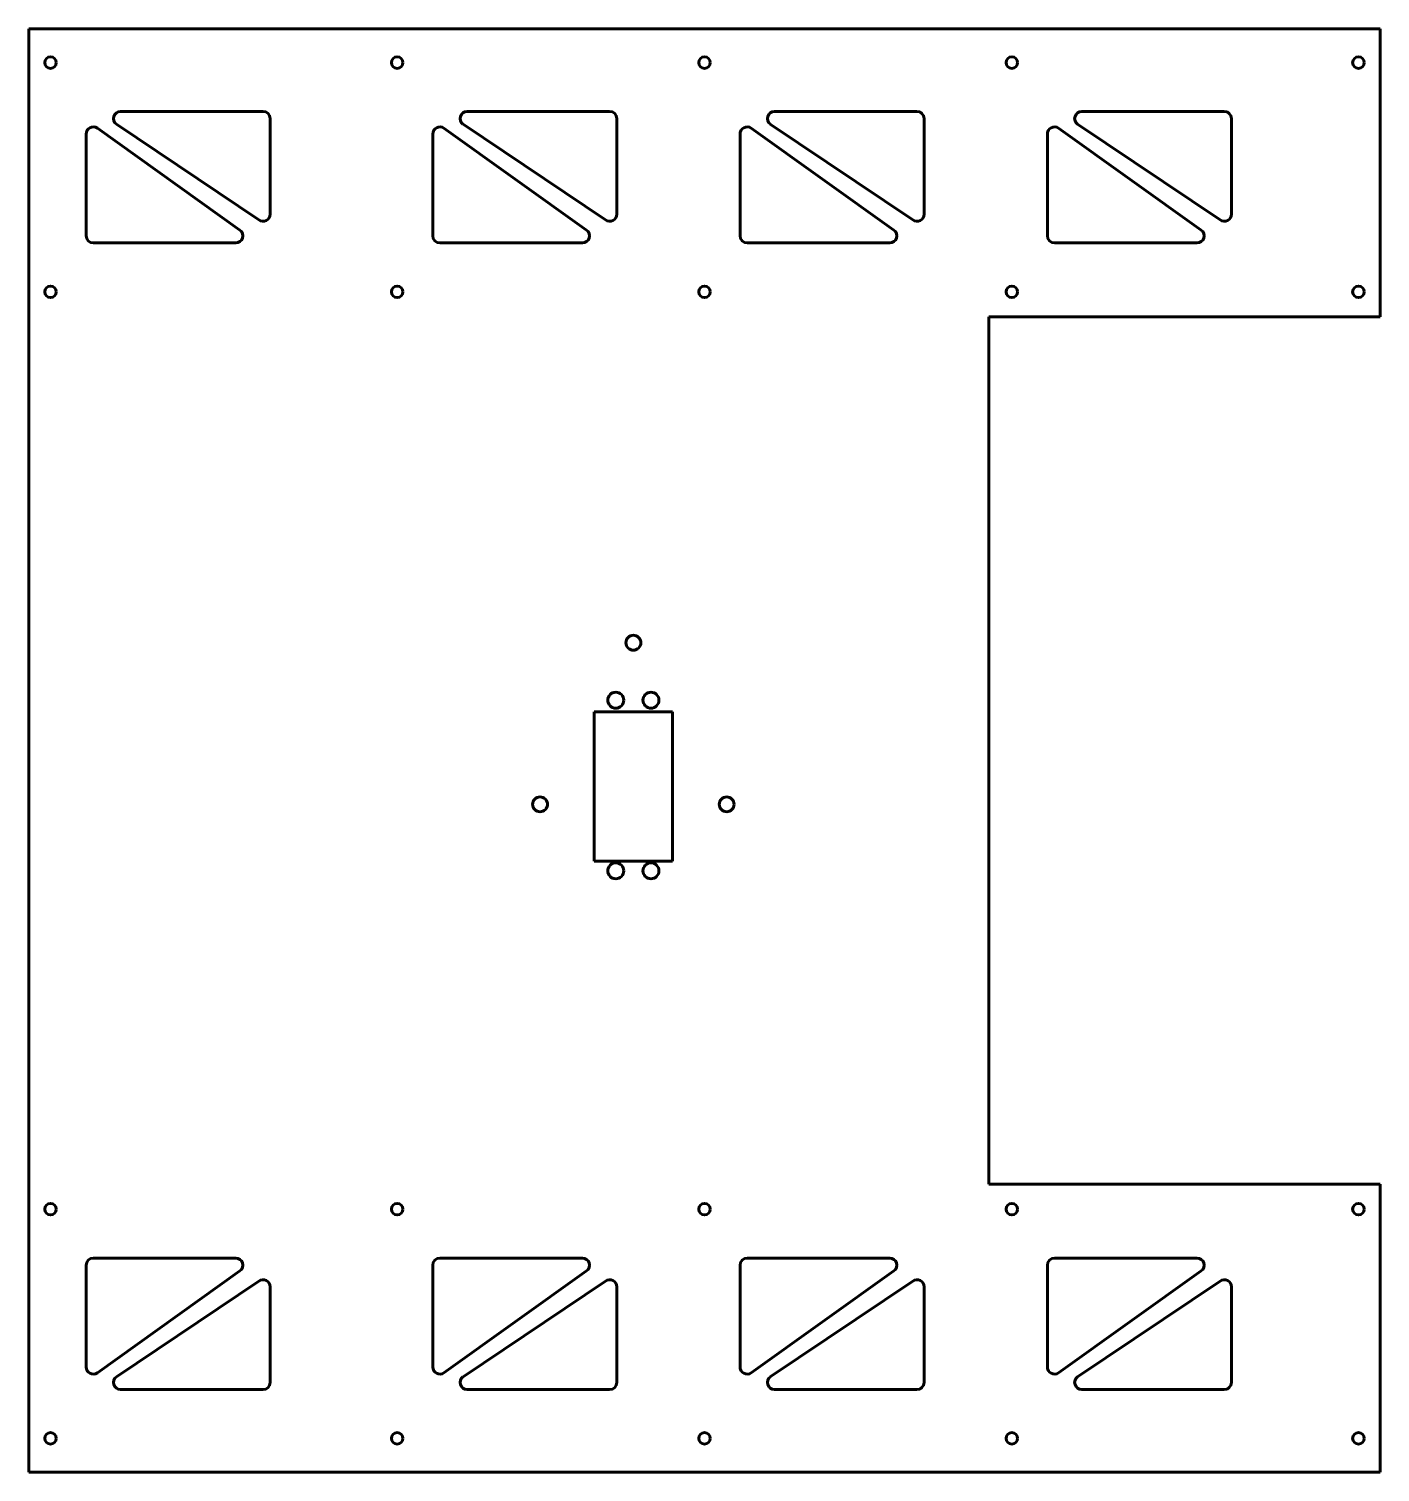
# Model space of a CAD drawing. Header units: millimetres. Extents: x -645 to -265, y -5 to 401.
import ezdxf

# ---------------------------------------------------------------- set-up
doc = ezdxf.new("R2010")
doc.units = ezdxf.units.MM
doc.linetypes.add('K5LT_BASIC', pattern=[0])
doc.layers.add('Системный слой (1)', color=251, linetype='Continuous', true_color=0x6c6c6c)

msp = doc.modelspace()

# ---------------------------------------------------------------- linework, layer by layer
at = {"layer": 'Системный слой (1)', "color": 143, "linetype": 'K5LT_BASIC', "lineweight": 60, "true_color": 0x33acca}
for p, q in [((-644.73, 400.55), (-644.73, -5.45)), ((-264.73, 400.55), (-644.73, 400.55)), ((-264.73, 319.55), (-264.73, 400.55)), ((-580.04, 346.78), (-620.12, 373.69)), ((-618.95, 377.32), (-578.88, 377.32)), ((-576.88, 375.32), (-576.88, 348.41)), ((-482.56, 346.78), (-522.64, 373.69)), ((-521.48, 377.32), (-481.4, 377.32)), ((-479.4, 375.32), (-479.4, 348.41)), ((-396.14, 346.78), (-436.22, 373.69)), ((-435.05, 377.32), (-394.98, 377.32)), ((-392.98, 375.32), (-392.98, 348.41)), ((-309.72, 346.78), (-349.79, 373.69)), ((-348.63, 377.32), (-308.55, 377.32)), ((-306.55, 375.32), (-306.55, 348.41)), ((-628.63, 342.32), (-628.63, 370.97)), ((-625.46, 372.6), (-585.39, 343.94)), ((-531.15, 342.32), (-531.15, 370.97)), ((-527.99, 372.6), (-487.91, 343.94)), ((-444.73, 342.32), (-444.73, 370.97)), ((-441.56, 372.6), (-401.49, 343.94)), ((-358.3, 342.32), (-358.3, 370.97)), ((-355.14, 372.6), (-315.07, 343.94)), ((-586.55, 340.32), (-626.63, 340.32)), ((-489.08, 340.32), (-529.15, 340.32)), ((-402.65, 340.32), (-442.73, 340.32)), ((-316.23, 340.32), (-356.3, 340.32)), ((-374.73, 75.55), (-374.73, 319.55)), ((-374.73, 319.55), (-264.73, 319.55)), ((-485.73, 208.4), (-463.73, 208.4)), ((-485.73, 166.4), (-485.73, 208.4)), ((-463.73, 208.4), (-463.73, 166.4)), ((-463.73, 166.4), (-485.73, 166.4)), ((-264.73, 75.55), (-374.73, 75.55)), ((-264.73, -5.45), (-264.73, 75.55)), ((-626.63, 54.77), (-586.55, 54.77)), ((-529.15, 54.77), (-489.08, 54.77)), ((-442.73, 54.77), (-402.65, 54.77)), ((-356.3, 54.77), (-316.23, 54.77)), ((-628.63, 24.12), (-628.63, 52.77)), ((-585.39, 51.15), (-625.46, 22.49)), ((-531.15, 24.12), (-531.15, 52.77)), ((-487.91, 51.15), (-527.99, 22.49)), ((-444.73, 24.12), (-444.73, 52.77)), ((-401.49, 51.15), (-441.56, 22.49)), ((-358.3, 24.12), (-358.3, 52.77)), ((-315.07, 51.15), (-355.14, 22.49)), ((-620.12, 21.4), (-580.04, 48.31)), ((-576.88, 46.68), (-576.88, 19.77)), ((-522.64, 21.4), (-482.56, 48.31)), ((-479.4, 46.68), (-479.4, 19.77)), ((-436.22, 21.4), (-396.14, 48.31)), ((-392.98, 46.68), (-392.98, 19.77)), ((-349.79, 21.4), (-309.72, 48.31)), ((-306.55, 46.68), (-306.55, 19.77)), ((-578.88, 17.77), (-618.95, 17.77)), ((-481.4, 17.77), (-521.48, 17.77)), ((-394.98, 17.77), (-435.05, 17.77)), ((-308.55, 17.77), (-348.63, 17.77)), ((-644.73, -5.45), (-264.73, -5.45))]:
    msp.add_line(p, q, dxfattribs=at)
for centre, radius in [((-638.63, 391.05), 1.62), ((-541.15, 391.05), 1.62), ((-454.73, 391.05), 1.62), ((-368.3, 391.05), 1.62), ((-270.83, 391.05), 1.62), ((-638.63, 326.59), 1.62), ((-541.15, 326.59), 1.62), ((-454.73, 326.59), 1.62), ((-368.3, 326.59), 1.62), ((-270.83, 326.59), 1.62), ((-474.73, 227.85), 2.1), ((-479.68, 211.7), 2.25), ((-469.78, 211.7), 2.25), ((-500.97, 182.4), 2.1), ((-448.49, 182.4), 2.1), ((-479.68, 163.7), 2.25), ((-469.78, 163.7), 2.25), ((-638.63, 68.5), 1.62), ((-541.15, 68.5), 1.62), ((-454.73, 68.5), 1.62), ((-368.3, 68.5), 1.62), ((-270.83, 68.5), 1.62), ((-638.63, 4.05), 1.62), ((-541.15, 4.05), 1.62), ((-454.73, 4.05), 1.62), ((-368.3, 4.05), 1.62), ((-270.83, 4.05), 1.62)]:
    msp.add_circle(centre, radius, dxfattribs=at)
for centre, start, end in [((-618.95, 375.32), 90, 234.4361), ((-578.88, 375.32), 0, 90), ((-521.48, 375.32), 90, 234.4361), ((-481.4, 375.32), 0, 90), ((-435.05, 375.32), 90, 234.4361), ((-394.98, 375.32), 0, 90), ((-348.63, 375.32), 90, 234.4361), ((-308.55, 375.32), 0, 90), ((-626.63, 370.97), 54.4361, 180), ((-529.15, 370.97), 54.4361, 180), ((-442.73, 370.97), 54.4361, 180), ((-356.3, 370.97), 54.4361, 180), ((-578.88, 348.41), 234.4361, 0), ((-481.4, 348.41), 234.4361, 0), ((-394.98, 348.41), 234.4361, 0), ((-308.55, 348.41), 234.4361, 0), ((-626.63, 342.32), 180, 270), ((-586.55, 342.32), 270, 54.4361), ((-529.15, 342.32), 180, 270), ((-489.08, 342.32), 270, 54.4361), ((-442.73, 342.32), 180, 270), ((-402.65, 342.32), 270, 54.4361), ((-356.3, 342.32), 180, 270), ((-316.23, 342.32), 270, 54.4361), ((-626.63, 52.77), 90, 180), ((-586.55, 52.77), 305.5639, 90), ((-529.15, 52.77), 90, 180), ((-489.08, 52.77), 305.5639, 90), ((-442.73, 52.77), 90, 180), ((-402.65, 52.77), 305.5639, 90), ((-356.3, 52.77), 90, 180), ((-316.23, 52.77), 305.5639, 90), ((-578.88, 46.68), 0, 125.5639), ((-481.4, 46.68), 0, 125.5639), ((-394.98, 46.68), 0, 125.5639), ((-308.55, 46.68), 0, 125.5639), ((-626.63, 24.12), 180, 305.5639), ((-618.95, 19.77), 125.5639, 270), ((-529.15, 24.12), 180, 305.5639), ((-521.48, 19.77), 125.5639, 270), ((-442.73, 24.12), 180, 305.5639), ((-435.05, 19.77), 125.5639, 270), ((-356.3, 24.12), 180, 305.5639), ((-348.63, 19.77), 125.5639, 270), ((-578.88, 19.77), 270, 0), ((-481.4, 19.77), 270, 0), ((-394.98, 19.77), 270, 0), ((-308.55, 19.77), 270, 0)]:
    msp.add_arc(centre, 2, start, end, dxfattribs=at)

doc.saveas('drawing.dxf')
